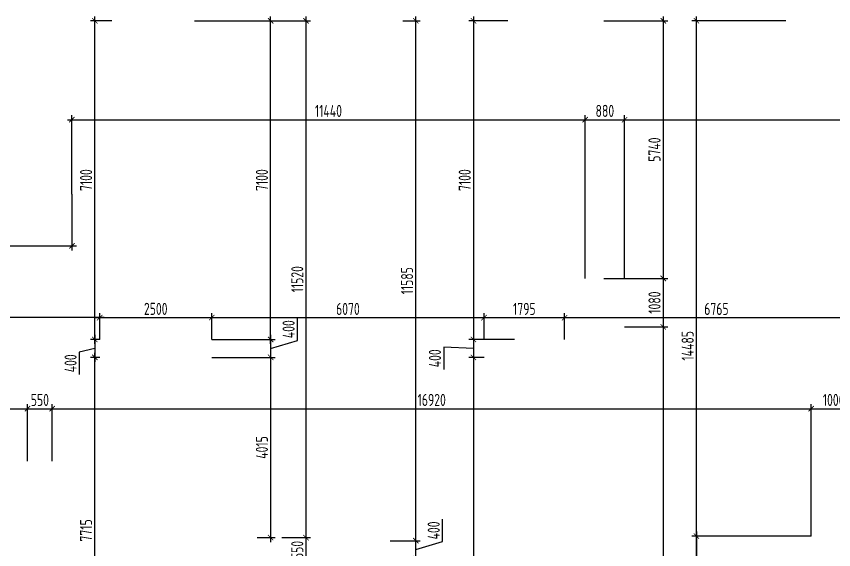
# Model space of a CAD drawing. Header units: millimetres. Extents: x -180271 to 535970, y 55206 to 89074.
# Drawn here: x 483482 to 501699, y 74565 to 86451 of the extents above; entities that cross this region are included whole.
import ezdxf

# ---------------------------------------------------------------- set-up
doc = ezdxf.new("R2010")
doc.units = ezdxf.units.MM
doc.layers.add('РАЗМЕРЫ КРОВЛИ ОВ', color=204, linetype='Continuous')
doc.styles.add('ISOCPEUR', font='isocpeur.ttf', dxfattribs={"width": 0.7})
doc.dimstyles.new('R_100', dxfattribs={"dimtxt": 270, "dimasz": 120, "dimexe": 100, "dimexo": 0, "dimgap": 60, "dimtad": 1, "dimdec": 0, "dimrnd": 5, "dimzin": 0, "dimdsep": 46, "dimtxsty": 'ISOCPEUR', "dimblk": 'ARCHTICK', "dimcen": 0, "dimdle": 100, "dimclrd": 256, "dimclre": 256, "dimclrt": 256, "dimadec": 0, "dimazin": 0, "dimtfac": 2, "dimtdec": 0, "dimtofl": 0, "dimtmove": 1, "dimatfit": 3, "dimfxl": 1, "dimtvp": 3, "dimtolj": 1, "dimtzin": 0, "dimarcsym": 0})

# ---------------------------------------------------------------- blocks, each defined once
blk = doc.blocks.new('_ArchTick')
at = {"color": 0, "linetype": 'ByBlock', "const_width": 0.15}
blk.add_lwpolyline([(-0.5, -0.5), (0.5, 0.5)], dxfattribs=at)
blk = doc.blocks.new('*D13781')
at = {"layer": 'Defpoints', "color": 0, "transparency": 16777216}
for p in [(483731, 77707), (480564, 77336), (483731, 76535)]:
    blk.add_point(p, dxfattribs=at)
at = {"layer": 'РАЗМЕРЫ КРОВЛИ ОВ', "lineweight": -2, "transparency": 16777216}
for p, q in [((480564, 77336), (480564, 77807)), ((483731, 76535), (483731, 77807)), ((480464, 77707), (483831, 77707))]:
    blk.add_line(p, q, dxfattribs=at)
at = {"layer": 'РАЗМЕРЫ КРОВЛИ ОВ', "lineweight": -2, "transparency": 16777216, "xscale": 120, "yscale": 120, "zscale": 120, "rotation": 180}
blk.add_blockref('_ArchTick', (480564, 77707), dxfattribs=at)
at = {"layer": 'РАЗМЕРЫ КРОВЛИ ОВ', "lineweight": -2, "transparency": 16777216, "xscale": 120, "yscale": 120, "zscale": 120}
blk.add_blockref('_ArchTick', (483731, 77707), dxfattribs=at)
at = {"layer": 'РАЗМЕРЫ КРОВЛИ ОВ', "transparency": 16777216, "insert": (482148, 77902), "char_height": 270, "attachment_point": 5, "style": 'ISOCPEUR'}
blk.add_mtext('\\A1;3165', dxfattribs=at)
blk = doc.blocks.new('*D13782')
at = {"layer": 'Defpoints', "color": 0, "transparency": 16777216}
for p in [(484281, 77707), (483731, 76535), (484281, 76535)]:
    blk.add_point(p, dxfattribs=at)
at = {"layer": 'РАЗМЕРЫ КРОВЛИ ОВ', "lineweight": -2, "transparency": 16777216}
for p, q in [((483731, 76535), (483731, 77807)), ((484281, 76535), (484281, 77807)), ((483631, 77707), (484381, 77707))]:
    blk.add_line(p, q, dxfattribs=at)
at = {"layer": 'РАЗМЕРЫ КРОВЛИ ОВ', "lineweight": -2, "transparency": 16777216, "xscale": 120, "yscale": 120, "zscale": 120, "rotation": 180}
blk.add_blockref('_ArchTick', (483731, 77707), dxfattribs=at)
at = {"layer": 'РАЗМЕРЫ КРОВЛИ ОВ', "lineweight": -2, "transparency": 16777216, "xscale": 120, "yscale": 120, "zscale": 120}
blk.add_blockref('_ArchTick', (484281, 77707), dxfattribs=at)
at = {"layer": 'РАЗМЕРЫ КРОВЛИ ОВ', "transparency": 16777216, "insert": (484006, 77902), "char_height": 270, "attachment_point": 5, "style": 'ISOCPEUR'}
blk.add_mtext('\\A1;550', dxfattribs=at)
blk = doc.blocks.new('*D13783')
at = {"layer": 'Defpoints', "color": 0, "transparency": 16777216}
for p in [(501199, 77707), (484281, 76535), (501199, 74866)]:
    blk.add_point(p, dxfattribs=at)
at = {"layer": 'РАЗМЕРЫ КРОВЛИ ОВ', "lineweight": -2, "transparency": 16777216}
for p, q in [((484281, 76535), (484281, 77807)), ((501199, 74866), (501199, 77807)), ((484181, 77707), (501299, 77707))]:
    blk.add_line(p, q, dxfattribs=at)
at = {"layer": 'РАЗМЕРЫ КРОВЛИ ОВ', "lineweight": -2, "transparency": 16777216, "xscale": 120, "yscale": 120, "zscale": 120, "rotation": 180}
blk.add_blockref('_ArchTick', (484281, 77707), dxfattribs=at)
at = {"layer": 'РАЗМЕРЫ КРОВЛИ ОВ', "lineweight": -2, "transparency": 16777216, "xscale": 120, "yscale": 120, "zscale": 120}
blk.add_blockref('_ArchTick', (501199, 77707), dxfattribs=at)
at = {"layer": 'РАЗМЕРЫ КРОВЛИ ОВ', "transparency": 16777216, "insert": (492740, 77902), "char_height": 270, "attachment_point": 5, "style": 'ISOCPEUR'}
blk.add_mtext('\\A1;16920', dxfattribs=at)
blk = doc.blocks.new('*D13784')
at = {"layer": 'Defpoints', "color": 0, "transparency": 16777216}
for p in [(502199, 77707), (501199, 74866), (502199, 74866)]:
    blk.add_point(p, dxfattribs=at)
at = {"layer": 'РАЗМЕРЫ КРОВЛИ ОВ', "lineweight": -2, "transparency": 16777216}
for p, q in [((501199, 74866), (501199, 77807)), ((502199, 74866), (502199, 77807)), ((501099, 77707), (502299, 77707))]:
    blk.add_line(p, q, dxfattribs=at)
at = {"layer": 'РАЗМЕРЫ КРОВЛИ ОВ', "lineweight": -2, "transparency": 16777216, "xscale": 120, "yscale": 120, "zscale": 120, "rotation": 180}
blk.add_blockref('_ArchTick', (501199, 77707), dxfattribs=at)
at = {"layer": 'РАЗМЕРЫ КРОВЛИ ОВ', "lineweight": -2, "transparency": 16777216, "xscale": 120, "yscale": 120, "zscale": 120}
blk.add_blockref('_ArchTick', (502199, 77707), dxfattribs=at)
at = {"layer": 'РАЗМЕРЫ КРОВЛИ ОВ', "transparency": 16777216, "insert": (501699, 77902), "char_height": 270, "attachment_point": 5, "style": 'ISOCPEUR'}
blk.add_mtext('\\A1;1000', dxfattribs=at)
blk = doc.blocks.new('*D13791')
at = {"layer": 'Defpoints', "color": 0, "transparency": 16777216}
for p in [(501199, 74866), (498640, 71866), (501199, 71866)]:
    blk.add_point(p, dxfattribs=at)
at = {"layer": 'РАЗМЕРЫ КРОВЛИ ОВ', "lineweight": -2, "transparency": 16777216}
for p, q in [((498640, 74966), (498640, 71766)), ((501199, 74866), (498540, 74866)), ((501199, 71866), (498540, 71866))]:
    blk.add_line(p, q, dxfattribs=at)
at = {"layer": 'РАЗМЕРЫ КРОВЛИ ОВ', "lineweight": -2, "transparency": 16777216, "xscale": 120, "yscale": 120, "zscale": 120}
for p, rotation in [((498640, 74866), 90), ((498640, 71866), 270)]:
    blk.add_blockref('_ArchTick', p, dxfattribs=dict(at, rotation=rotation))
at = {"layer": 'РАЗМЕРЫ КРОВЛИ ОВ', "transparency": 16777216, "insert": (498445, 73366), "char_height": 270, "attachment_point": 5, "rotation": 90, "style": 'ISOCPEUR'}
blk.add_mtext('\\A1;3000', dxfattribs=at)
blk = doc.blocks.new('*D13792')
at = {"layer": 'Defpoints', "color": 0, "transparency": 16777216}
for p in [(498640, 86351), (500636, 86351), (501199, 71866)]:
    blk.add_point(p, dxfattribs=at)
at = {"layer": 'РАЗМЕРЫ КРОВЛИ ОВ', "lineweight": -2, "transparency": 16777216}
for p, q in [((498640, 71766), (498640, 86451)), ((500636, 86351), (498540, 86351)), ((501199, 71866), (498540, 71866))]:
    blk.add_line(p, q, dxfattribs=at)
at = {"layer": 'РАЗМЕРЫ КРОВЛИ ОВ', "lineweight": -2, "transparency": 16777216, "xscale": 120, "yscale": 120, "zscale": 120}
for p, rotation in [((498640, 86351), 90), ((498640, 71866), 270)]:
    blk.add_blockref('_ArchTick', p, dxfattribs=dict(at, rotation=rotation))
at = {"layer": 'РАЗМЕРЫ КРОВЛИ ОВ', "transparency": 16777216, "insert": (498445, 79108), "char_height": 270, "attachment_point": 5, "rotation": 90, "style": 'ISOCPEUR'}
blk.add_mtext('\\A1;14485', dxfattribs=at)
blk = doc.blocks.new('*D13794')
at = {"layer": 'Defpoints', "color": 0, "transparency": 16777216}
for p in [(496580, 86351), (496580, 80611), (497901, 80611)]:
    blk.add_point(p, dxfattribs=at)
at = {"layer": 'РАЗМЕРЫ КРОВЛИ ОВ', "lineweight": -2, "transparency": 16777216}
for p, q in [((497901, 86451), (497901, 80511)), ((496580, 86351), (498001, 86351)), ((496580, 80611), (498001, 80611))]:
    blk.add_line(p, q, dxfattribs=at)
at = {"layer": 'РАЗМЕРЫ КРОВЛИ ОВ', "lineweight": -2, "transparency": 16777216, "xscale": 120, "yscale": 120, "zscale": 120}
for p, rotation in [((497901, 86351), 90), ((497901, 80611), 270)]:
    blk.add_blockref('_ArchTick', p, dxfattribs=dict(at, rotation=rotation))
at = {"layer": 'РАЗМЕРЫ КРОВЛИ ОВ', "transparency": 16777216, "insert": (497706, 83481), "char_height": 270, "attachment_point": 5, "rotation": 90, "style": 'ISOCPEUR'}
blk.add_mtext('\\A1;5740', dxfattribs=at)
blk = doc.blocks.new('*D13795')
at = {"layer": 'Defpoints', "color": 0, "transparency": 16777216}
for p in [(496580, 80611), (497039, 79531), (497901, 79531)]:
    blk.add_point(p, dxfattribs=at)
at = {"layer": 'РАЗМЕРЫ КРОВЛИ ОВ', "lineweight": -2, "transparency": 16777216}
for p, q in [((497901, 80711), (497901, 79431)), ((496580, 80611), (498001, 80611)), ((497039, 79531), (498001, 79531))]:
    blk.add_line(p, q, dxfattribs=at)
at = {"layer": 'РАЗМЕРЫ КРОВЛИ ОВ', "lineweight": -2, "transparency": 16777216, "xscale": 120, "yscale": 120, "zscale": 120}
for p, rotation in [((497901, 80611), 90), ((497901, 79531), 270)]:
    blk.add_blockref('_ArchTick', p, dxfattribs=dict(at, rotation=rotation))
at = {"layer": 'РАЗМЕРЫ КРОВЛИ ОВ', "transparency": 16777216, "insert": (497706, 80071), "char_height": 270, "attachment_point": 5, "rotation": 90, "style": 'ISOCPEUR'}
blk.add_mtext('\\A1;1080', dxfattribs=at)
blk = doc.blocks.new('*D13796')
at = {"layer": 'Defpoints', "color": 0, "transparency": 16777216}
for p in [(497039, 79531), (496554, 66846), (497901, 66846)]:
    blk.add_point(p, dxfattribs=at)
at = {"layer": 'РАЗМЕРЫ КРОВЛИ ОВ', "lineweight": -2, "transparency": 16777216}
for p, q in [((497901, 79631), (497901, 66746)), ((497039, 79531), (498001, 79531)), ((496554, 66846), (498001, 66846))]:
    blk.add_line(p, q, dxfattribs=at)
at = {"layer": 'РАЗМЕРЫ КРОВЛИ ОВ', "lineweight": -2, "transparency": 16777216, "xscale": 120, "yscale": 120, "zscale": 120}
for p, rotation in [((497901, 79531), 90), ((497901, 66846), 270)]:
    blk.add_blockref('_ArchTick', p, dxfattribs=dict(at, rotation=rotation))
at = {"layer": 'РАЗМЕРЫ КРОВЛИ ОВ', "transparency": 16777216, "insert": (497706, 73188), "char_height": 270, "attachment_point": 5, "rotation": 90, "style": 'ISOCPEUR'}
blk.add_mtext('\\A1;12685', dxfattribs=at)
blk = doc.blocks.new('*D13797')
at = {"layer": 'Defpoints', "color": 0, "transparency": 16777216}
for p in [(496159, 84148), (484719, 82486), (496159, 80611)]:
    blk.add_point(p, dxfattribs=at)
at = {"layer": 'РАЗМЕРЫ КРОВЛИ ОВ', "lineweight": -2, "transparency": 16777216}
for p, q in [((484719, 82486), (484719, 84248)), ((496159, 80611), (496159, 84248)), ((484619, 84148), (496259, 84148))]:
    blk.add_line(p, q, dxfattribs=at)
at = {"layer": 'РАЗМЕРЫ КРОВЛИ ОВ', "lineweight": -2, "transparency": 16777216, "xscale": 120, "yscale": 120, "zscale": 120, "rotation": 180}
blk.add_blockref('_ArchTick', (484719, 84148), dxfattribs=at)
at = {"layer": 'РАЗМЕРЫ КРОВЛИ ОВ', "lineweight": -2, "transparency": 16777216, "xscale": 120, "yscale": 120, "zscale": 120}
blk.add_blockref('_ArchTick', (496159, 84148), dxfattribs=at)
at = {"layer": 'РАЗМЕРЫ КРОВЛИ ОВ', "transparency": 16777216, "insert": (490439, 84343), "char_height": 270, "attachment_point": 5, "style": 'ISOCPEUR'}
blk.add_mtext('\\A1;11440', dxfattribs=at)
blk = doc.blocks.new('*D13798')
at = {"layer": 'Defpoints', "color": 0, "transparency": 16777216}
for p in [(497039, 84148), (496159, 80611), (497039, 80611)]:
    blk.add_point(p, dxfattribs=at)
at = {"layer": 'РАЗМЕРЫ КРОВЛИ ОВ', "lineweight": -2, "transparency": 16777216}
for p, q in [((496159, 80611), (496159, 84248)), ((497039, 80611), (497039, 84248)), ((496059, 84148), (497139, 84148))]:
    blk.add_line(p, q, dxfattribs=at)
at = {"layer": 'РАЗМЕРЫ КРОВЛИ ОВ', "lineweight": -2, "transparency": 16777216, "xscale": 120, "yscale": 120, "zscale": 120, "rotation": 180}
blk.add_blockref('_ArchTick', (496159, 84148), dxfattribs=at)
at = {"layer": 'РАЗМЕРЫ КРОВЛИ ОВ', "lineweight": -2, "transparency": 16777216, "xscale": 120, "yscale": 120, "zscale": 120}
blk.add_blockref('_ArchTick', (497039, 84148), dxfattribs=at)
at = {"layer": 'РАЗМЕРЫ КРОВЛИ ОВ', "transparency": 16777216, "insert": (496599, 84343), "char_height": 270, "attachment_point": 5, "style": 'ISOCPEUR'}
blk.add_mtext('\\A1;880', dxfattribs=at)
blk = doc.blocks.new('*D13799')
at = {"layer": 'Defpoints', "color": 0, "transparency": 16777216}
for p in [(510449, 84148), (510449, 82081), (497039, 80611)]:
    blk.add_point(p, dxfattribs=at)
at = {"layer": 'РАЗМЕРЫ КРОВЛИ ОВ', "lineweight": -2, "transparency": 16777216}
for p, q in [((497039, 80611), (497039, 84248)), ((510449, 82081), (510449, 84248)), ((496939, 84148), (510549, 84148))]:
    blk.add_line(p, q, dxfattribs=at)
at = {"layer": 'РАЗМЕРЫ КРОВЛИ ОВ', "lineweight": -2, "transparency": 16777216, "xscale": 120, "yscale": 120, "zscale": 120, "rotation": 180}
blk.add_blockref('_ArchTick', (497039, 84148), dxfattribs=at)
at = {"layer": 'РАЗМЕРЫ КРОВЛИ ОВ', "lineweight": -2, "transparency": 16777216, "xscale": 120, "yscale": 120, "zscale": 120}
blk.add_blockref('_ArchTick', (510449, 84148), dxfattribs=at)
at = {"layer": 'РАЗМЕРЫ КРОВЛИ ОВ', "transparency": 16777216, "insert": (503744, 84343), "char_height": 270, "attachment_point": 5, "style": 'ISOCPEUR'}
blk.add_mtext('\\A1;13410', dxfattribs=at)
blk = doc.blocks.new('*D13829')
at = {"layer": 'Defpoints', "color": 0, "transparency": 16777216}
for p in [(474004, 79736), (485339, 79250), (474004, 79204)]:
    blk.add_point(p, dxfattribs=at)
at = {"layer": 'РАЗМЕРЫ КРОВЛИ ОВ', "lineweight": -2, "transparency": 16777216}
for p, q in [((474004, 79204), (474004, 79836)), ((485339, 79250), (485339, 79836)), ((485439, 79736), (473904, 79736))]:
    blk.add_line(p, q, dxfattribs=at)
at = {"layer": 'РАЗМЕРЫ КРОВЛИ ОВ', "lineweight": -2, "transparency": 16777216, "xscale": 120, "yscale": 120, "zscale": 120, "rotation": 180}
blk.add_blockref('_ArchTick', (474004, 79736), dxfattribs=at)
at = {"layer": 'РАЗМЕРЫ КРОВЛИ ОВ', "lineweight": -2, "transparency": 16777216, "xscale": 120, "yscale": 120, "zscale": 120}
blk.add_blockref('_ArchTick', (485339, 79736), dxfattribs=at)
at = {"layer": 'РАЗМЕРЫ КРОВЛИ ОВ', "transparency": 16777216, "insert": (479672, 79931), "char_height": 270, "attachment_point": 5, "style": 'ISOCPEUR'}
blk.add_mtext('\\A1;11335', dxfattribs=at)
blk = doc.blocks.new('*D13865')
at = {"layer": 'Defpoints', "color": 0, "transparency": 16777216}
for p in [(489401, 74833), (489938, 74833), (489401, 74283)]:
    blk.add_point(p, dxfattribs=at)
at = {"layer": 'РАЗМЕРЫ КРОВЛИ ОВ', "lineweight": -2, "transparency": 16777216}
for p, q in [((489938, 74183), (489938, 74933)), ((489401, 74833), (490038, 74833)), ((489401, 74283), (490038, 74283))]:
    blk.add_line(p, q, dxfattribs=at)
at = {"layer": 'РАЗМЕРЫ КРОВЛИ ОВ', "lineweight": -2, "transparency": 16777216, "xscale": 120, "yscale": 120, "zscale": 120}
for p, rotation in [((489938, 74833), 90), ((489938, 74283), 270)]:
    blk.add_blockref('_ArchTick', p, dxfattribs=dict(at, rotation=rotation))
at = {"layer": 'РАЗМЕРЫ КРОВЛИ ОВ', "transparency": 16777216, "insert": (489743, 74558), "char_height": 270, "attachment_point": 5, "rotation": 90, "style": 'ISOCPEUR'}
blk.add_mtext('\\A1;550', dxfattribs=at)
blk = doc.blocks.new('*D13866')
at = {"layer": 'Defpoints', "color": 0, "transparency": 16777216}
for p in [(489086, 86351), (489938, 86351), (489401, 74833)]:
    blk.add_point(p, dxfattribs=at)
at = {"layer": 'РАЗМЕРЫ КРОВЛИ ОВ', "lineweight": -2, "transparency": 16777216}
for p, q in [((489938, 74733), (489938, 86451)), ((489086, 86351), (490038, 86351)), ((489401, 74833), (490038, 74833))]:
    blk.add_line(p, q, dxfattribs=at)
at = {"layer": 'РАЗМЕРЫ КРОВЛИ ОВ', "lineweight": -2, "transparency": 16777216, "xscale": 120, "yscale": 120, "zscale": 120}
for p, rotation in [((489938, 86351), 90), ((489938, 74833), 270)]:
    blk.add_blockref('_ArchTick', p, dxfattribs=dict(at, rotation=rotation))
at = {"layer": 'РАЗМЕРЫ КРОВЛИ ОВ', "transparency": 16777216, "insert": (489743, 80592), "char_height": 270, "attachment_point": 5, "rotation": 90, "style": 'ISOCPEUR'}
blk.add_mtext('\\A1;11520', dxfattribs=at)
blk = doc.blocks.new('*D13869')
at = {"layer": 'Defpoints', "color": 0, "transparency": 16777216}
for p in [(487453, 86351), (489150, 86351), (487837, 79250)]:
    blk.add_point(p, dxfattribs=at)
at = {"layer": 'РАЗМЕРЫ КРОВЛИ ОВ', "lineweight": -2, "transparency": 16777216}
for p, q in [((489150, 79150), (489150, 86451)), ((487453, 86351), (489250, 86351)), ((487837, 79250), (489250, 79250))]:
    blk.add_line(p, q, dxfattribs=at)
at = {"layer": 'РАЗМЕРЫ КРОВЛИ ОВ', "lineweight": -2, "transparency": 16777216, "xscale": 120, "yscale": 120, "zscale": 120}
for p, rotation in [((489150, 86351), 90), ((489150, 79250), 270)]:
    blk.add_blockref('_ArchTick', p, dxfattribs=dict(at, rotation=rotation))
at = {"layer": 'РАЗМЕРЫ КРОВЛИ ОВ', "transparency": 16777216, "insert": (488955, 82801), "char_height": 270, "attachment_point": 5, "rotation": 90, "style": 'ISOCPEUR'}
blk.add_mtext('\\A1;7100', dxfattribs=at)
blk = doc.blocks.new('*D13872')
at = {"layer": 'Defpoints', "color": 0, "transparency": 16777216}
for p in [(485231, 78850), (485339, 78850), (485768, 71137)]:
    blk.add_point(p, dxfattribs=at)
at = {"layer": 'РАЗМЕРЫ КРОВЛИ ОВ', "lineweight": -2, "transparency": 16777216}
for p, q in [((485231, 71037), (485231, 78950)), ((485339, 78850), (485131, 78850)), ((485768, 71137), (485131, 71137))]:
    blk.add_line(p, q, dxfattribs=at)
at = {"layer": 'РАЗМЕРЫ КРОВЛИ ОВ', "lineweight": -2, "transparency": 16777216, "xscale": 120, "yscale": 120, "zscale": 120}
for p, rotation in [((485231, 78850), 90), ((485231, 71137), 270)]:
    blk.add_blockref('_ArchTick', p, dxfattribs=dict(at, rotation=rotation))
at = {"layer": 'РАЗМЕРЫ КРОВЛИ ОВ', "transparency": 16777216, "insert": (485036, 74994), "char_height": 270, "attachment_point": 5, "rotation": 90, "style": 'ISOCPEUR'}
blk.add_mtext('\\A1;7715', dxfattribs=at)
blk = doc.blocks.new('*D13873')
at = {"layer": 'Defpoints', "color": 0, "transparency": 16777216}
for p in [(485231, 86351), (485613, 86351), (485339, 79250)]:
    blk.add_point(p, dxfattribs=at)
at = {"layer": 'РАЗМЕРЫ КРОВЛИ ОВ', "lineweight": -2, "transparency": 16777216}
for p, q in [((485231, 79150), (485231, 86451)), ((485613, 86351), (485131, 86351)), ((485339, 79250), (485131, 79250))]:
    blk.add_line(p, q, dxfattribs=at)
at = {"layer": 'РАЗМЕРЫ КРОВЛИ ОВ', "lineweight": -2, "transparency": 16777216, "xscale": 120, "yscale": 120, "zscale": 120}
for p, rotation in [((485231, 86351), 90), ((485231, 79250), 270)]:
    blk.add_blockref('_ArchTick', p, dxfattribs=dict(at, rotation=rotation))
at = {"layer": 'РАЗМЕРЫ КРОВЛИ ОВ', "transparency": 16777216, "insert": (485036, 82801), "char_height": 270, "attachment_point": 5, "rotation": 90, "style": 'ISOCPEUR'}
blk.add_mtext('\\A1;7100', dxfattribs=at)
blk = doc.blocks.new('*D13915')
at = {"layer": 'Defpoints', "color": 0, "transparency": 16777216}
for p in [(484721, 82486), (478256, 82033), (484721, 81335)]:
    blk.add_point(p, dxfattribs=at)
at = {"layer": 'РАЗМЕРЫ КРОВЛИ ОВ', "lineweight": -2, "transparency": 16777216}
for p, q in [((484721, 82486), (484721, 81235)), ((478256, 82033), (478256, 81235)), ((478156, 81335), (484821, 81335))]:
    blk.add_line(p, q, dxfattribs=at)
at = {"layer": 'РАЗМЕРЫ КРОВЛИ ОВ', "lineweight": -2, "transparency": 16777216, "xscale": 120, "yscale": 120, "zscale": 120, "rotation": 180}
blk.add_blockref('_ArchTick', (478256, 81335), dxfattribs=at)
at = {"layer": 'РАЗМЕРЫ КРОВЛИ ОВ', "lineweight": -2, "transparency": 16777216, "xscale": 120, "yscale": 120, "zscale": 120}
blk.add_blockref('_ArchTick', (484721, 81335), dxfattribs=at)
at = {"layer": 'РАЗМЕРЫ КРОВЛИ ОВ', "transparency": 16777216, "insert": (481488, 81530), "char_height": 270, "attachment_point": 5, "style": 'ISOCPEUR'}
blk.add_mtext('\\A1;6465', dxfattribs=at)
blk = doc.blocks.new('*D21777')
at = {"layer": 'Defpoints', "color": 0, "transparency": 16777216}
for p in [(485339, 79250), (485231, 78850), (485339, 78850)]:
    blk.add_point(p, dxfattribs=at)
at = {"layer": 'РАЗМЕРЫ КРОВЛИ ОВ', "lineweight": -2, "transparency": 16777216}
for p, q in [((485339, 79250), (485131, 79250)), ((485231, 79350), (485231, 78750)), ((485231, 79050), (484885, 78967)), ((484885, 78967), (484885, 78469)), ((485339, 78850), (485131, 78850))]:
    blk.add_line(p, q, dxfattribs=at)
at = {"layer": 'РАЗМЕРЫ КРОВЛИ ОВ', "lineweight": -2, "transparency": 16777216, "xscale": 120, "yscale": 120, "zscale": 120}
for p, rotation in [((485231, 79250), 90), ((485231, 78850), 270)]:
    blk.add_blockref('_ArchTick', p, dxfattribs=dict(at, rotation=rotation))
at = {"layer": 'РАЗМЕРЫ КРОВЛИ ОВ', "transparency": 16777216, "insert": (484690, 78718), "char_height": 270, "attachment_point": 5, "rotation": 90, "style": 'ISOCPEUR'}
blk.add_mtext('\\A1;400', dxfattribs=at)
blk = doc.blocks.new('*D21778')
at = {"layer": 'Defpoints', "color": 0, "transparency": 16777216}
for p in [(487837, 79736), (485339, 79250), (487837, 79250)]:
    blk.add_point(p, dxfattribs=at)
at = {"layer": 'РАЗМЕРЫ КРОВЛИ ОВ', "lineweight": -2, "transparency": 16777216}
for p, q in [((485339, 79250), (485339, 79836)), ((487837, 79250), (487837, 79836)), ((485239, 79736), (487937, 79736))]:
    blk.add_line(p, q, dxfattribs=at)
at = {"layer": 'РАЗМЕРЫ КРОВЛИ ОВ', "lineweight": -2, "transparency": 16777216, "xscale": 120, "yscale": 120, "zscale": 120, "rotation": 180}
blk.add_blockref('_ArchTick', (485339, 79736), dxfattribs=at)
at = {"layer": 'РАЗМЕРЫ КРОВЛИ ОВ', "lineweight": -2, "transparency": 16777216, "xscale": 120, "yscale": 120, "zscale": 120}
blk.add_blockref('_ArchTick', (487837, 79736), dxfattribs=at)
at = {"layer": 'РАЗМЕРЫ КРОВЛИ ОВ', "transparency": 16777216, "insert": (486588, 79931), "char_height": 270, "attachment_point": 5, "style": 'ISOCPEUR'}
blk.add_mtext('\\A1;2500', dxfattribs=at)
blk = doc.blocks.new('*D21779')
at = {"layer": 'Defpoints', "color": 0, "transparency": 16777216}
for p in [(487837, 79250), (487837, 78850), (489150, 78850)]:
    blk.add_point(p, dxfattribs=at)
at = {"layer": 'РАЗМЕРЫ КРОВЛИ ОВ', "lineweight": -2, "transparency": 16777216}
for p, q in [((489745, 79229), (489745, 79727)), ((487837, 79250), (489250, 79250)), ((489150, 79350), (489150, 78750)), ((489150, 79050), (489745, 79229)), ((487837, 78850), (489250, 78850))]:
    blk.add_line(p, q, dxfattribs=at)
at = {"layer": 'РАЗМЕРЫ КРОВЛИ ОВ', "lineweight": -2, "transparency": 16777216, "xscale": 120, "yscale": 120, "zscale": 120}
for p, rotation in [((489150, 79250), 90), ((489150, 78850), 270)]:
    blk.add_blockref('_ArchTick', p, dxfattribs=dict(at, rotation=rotation))
at = {"layer": 'РАЗМЕРЫ КРОВЛИ ОВ', "transparency": 16777216, "insert": (489550, 79478), "char_height": 270, "attachment_point": 5, "rotation": 90, "style": 'ISOCPEUR'}
blk.add_mtext('\\A1;400', dxfattribs=at)
blk = doc.blocks.new('*D21780')
at = {"layer": 'Defpoints', "color": 0, "transparency": 16777216}
for p in [(487837, 78850), (488851, 74833), (489150, 74833)]:
    blk.add_point(p, dxfattribs=at)
at = {"layer": 'РАЗМЕРЫ КРОВЛИ ОВ', "lineweight": -2, "transparency": 16777216}
for p, q in [((489150, 78950), (489150, 74733)), ((487837, 78850), (489250, 78850)), ((488851, 74833), (489250, 74833))]:
    blk.add_line(p, q, dxfattribs=at)
at = {"layer": 'РАЗМЕРЫ КРОВЛИ ОВ', "lineweight": -2, "transparency": 16777216, "xscale": 120, "yscale": 120, "zscale": 120}
for p, rotation in [((489150, 78850), 90), ((489150, 74833), 270)]:
    blk.add_blockref('_ArchTick', p, dxfattribs=dict(at, rotation=rotation))
at = {"layer": 'РАЗМЕРЫ КРОВЛИ ОВ', "transparency": 16777216, "insert": (488955, 76842), "char_height": 270, "attachment_point": 5, "rotation": 90, "style": 'ISOCPEUR'}
blk.add_mtext('\\A1;4015', dxfattribs=at)
blk = doc.blocks.new('*D5958')
at = {"layer": 'Defpoints', "color": 0, "transparency": 16777216}
for p in [(495702, 79735), (495702, 79250), (502469, 79250)]:
    blk.add_point(p, dxfattribs=at)
at = {"layer": 'РАЗМЕРЫ КРОВЛИ ОВ', "lineweight": -2, "transparency": 16777216}
for p, q in [((495702, 79250), (495702, 79835)), ((502469, 79250), (502469, 79835)), ((502569, 79735), (495602, 79735))]:
    blk.add_line(p, q, dxfattribs=at)
at = {"layer": 'РАЗМЕРЫ КРОВЛИ ОВ', "lineweight": -2, "transparency": 16777216, "xscale": 120, "yscale": 120, "zscale": 120, "rotation": 180}
blk.add_blockref('_ArchTick', (495702, 79735), dxfattribs=at)
at = {"layer": 'РАЗМЕРЫ КРОВЛИ ОВ', "lineweight": -2, "transparency": 16777216, "xscale": 120, "yscale": 120, "zscale": 120}
blk.add_blockref('_ArchTick', (502469, 79735), dxfattribs=at)
at = {"layer": 'РАЗМЕРЫ КРОВЛИ ОВ', "transparency": 16777216, "insert": (499086, 79930), "char_height": 270, "attachment_point": 5, "style": 'ISOCPEUR'}
blk.add_mtext('\\A1;6765', dxfattribs=at)
blk = doc.blocks.new('*D5959')
at = {"layer": 'Defpoints', "color": 0, "transparency": 16777216}
for p in [(493906, 79735), (493906, 79250), (495702, 79250)]:
    blk.add_point(p, dxfattribs=at)
at = {"layer": 'РАЗМЕРЫ КРОВЛИ ОВ', "lineweight": -2, "transparency": 16777216}
for p, q in [((493906, 79250), (493906, 79835)), ((495702, 79250), (495702, 79835)), ((495802, 79735), (493806, 79735))]:
    blk.add_line(p, q, dxfattribs=at)
at = {"layer": 'РАЗМЕРЫ КРОВЛИ ОВ', "lineweight": -2, "transparency": 16777216, "xscale": 120, "yscale": 120, "zscale": 120, "rotation": 180}
blk.add_blockref('_ArchTick', (493906, 79735), dxfattribs=at)
at = {"layer": 'РАЗМЕРЫ КРОВЛИ ОВ', "lineweight": -2, "transparency": 16777216, "xscale": 120, "yscale": 120, "zscale": 120}
blk.add_blockref('_ArchTick', (495702, 79735), dxfattribs=at)
at = {"layer": 'РАЗМЕРЫ КРОВЛИ ОВ', "transparency": 16777216, "insert": (494804, 79930), "char_height": 270, "attachment_point": 5, "style": 'ISOCPEUR'}
blk.add_mtext('\\A1;1795', dxfattribs=at)
blk = doc.blocks.new('*D5960')
at = {"layer": 'Defpoints', "color": 0, "transparency": 16777216}
for p in [(487837, 79735), (487837, 79250), (493906, 79250)]:
    blk.add_point(p, dxfattribs=at)
at = {"layer": 'РАЗМЕРЫ КРОВЛИ ОВ', "lineweight": -2, "transparency": 16777216}
for p, q in [((487837, 79250), (487837, 79835)), ((493906, 79250), (493906, 79835)), ((494006, 79735), (487737, 79735))]:
    blk.add_line(p, q, dxfattribs=at)
at = {"layer": 'РАЗМЕРЫ КРОВЛИ ОВ', "lineweight": -2, "transparency": 16777216, "xscale": 120, "yscale": 120, "zscale": 120, "rotation": 180}
blk.add_blockref('_ArchTick', (487837, 79735), dxfattribs=at)
at = {"layer": 'РАЗМЕРЫ КРОВЛИ ОВ', "lineweight": -2, "transparency": 16777216, "xscale": 120, "yscale": 120, "zscale": 120}
blk.add_blockref('_ArchTick', (493906, 79735), dxfattribs=at)
at = {"layer": 'РАЗМЕРЫ КРОВЛИ ОВ', "transparency": 16777216, "insert": (490872, 79930), "char_height": 270, "attachment_point": 5, "style": 'ISOCPEUR'}
blk.add_mtext('\\A1;6070', dxfattribs=at)
blk = doc.blocks.new('*D5972')
at = {"layer": 'Defpoints', "color": 0, "transparency": 16777216}
for p in [(491817, 74765), (492385, 74765), (491817, 74365)]:
    blk.add_point(p, dxfattribs=at)
at = {"layer": 'РАЗМЕРЫ КРОВЛИ ОВ', "lineweight": -2, "transparency": 16777216}
for p, q in [((492980, 74744), (492980, 75242)), ((491817, 74765), (492485, 74765)), ((492385, 74265), (492385, 74865)), ((492385, 74565), (492980, 74744)), ((491817, 74365), (492485, 74365))]:
    blk.add_line(p, q, dxfattribs=at)
at = {"layer": 'РАЗМЕРЫ КРОВЛИ ОВ', "lineweight": -2, "transparency": 16777216, "xscale": 120, "yscale": 120, "zscale": 120}
for p, rotation in [((492385, 74765), 90), ((492385, 74365), 270)]:
    blk.add_blockref('_ArchTick', p, dxfattribs=dict(at, rotation=rotation))
at = {"layer": 'РАЗМЕРЫ КРОВЛИ ОВ', "transparency": 16777216, "insert": (492785, 74993), "char_height": 270, "attachment_point": 5, "rotation": 90, "style": 'ISOCPEUR'}
blk.add_mtext('\\A1;400', dxfattribs=at)
blk = doc.blocks.new('*D5973')
at = {"layer": 'Defpoints', "color": 0, "transparency": 16777216}
for p in [(492098, 86351), (492385, 86351), (491817, 74765)]:
    blk.add_point(p, dxfattribs=at)
at = {"layer": 'РАЗМЕРЫ КРОВЛИ ОВ', "lineweight": -2, "transparency": 16777216}
for p, q in [((492385, 74665), (492385, 86451)), ((492098, 86351), (492485, 86351)), ((491817, 74765), (492485, 74765))]:
    blk.add_line(p, q, dxfattribs=at)
at = {"layer": 'РАЗМЕРЫ КРОВЛИ ОВ', "lineweight": -2, "transparency": 16777216, "xscale": 120, "yscale": 120, "zscale": 120}
for p, rotation in [((492385, 86351), 90), ((492385, 74765), 270)]:
    blk.add_blockref('_ArchTick', p, dxfattribs=dict(at, rotation=rotation))
at = {"layer": 'РАЗМЕРЫ КРОВЛИ ОВ', "transparency": 16777216, "insert": (492190, 80558), "char_height": 270, "attachment_point": 5, "rotation": 90, "style": 'ISOCPEUR'}
blk.add_mtext('\\A1;11585', dxfattribs=at)
blk = doc.blocks.new('*D5974')
at = {"layer": 'Defpoints', "color": 0, "transparency": 16777216}
for p in [(494436, 86351), (493671, 79250), (494586, 79250)]:
    blk.add_point(p, dxfattribs=at)
at = {"layer": 'РАЗМЕРЫ КРОВЛИ ОВ', "lineweight": -2, "transparency": 16777216}
for p, q in [((493671, 86451), (493671, 79150)), ((494436, 86351), (493571, 86351)), ((494586, 79250), (493571, 79250))]:
    blk.add_line(p, q, dxfattribs=at)
at = {"layer": 'РАЗМЕРЫ КРОВЛИ ОВ', "lineweight": -2, "transparency": 16777216, "xscale": 120, "yscale": 120, "zscale": 120}
for p, rotation in [((493671, 86351), 90), ((493671, 79250), 270)]:
    blk.add_blockref('_ArchTick', p, dxfattribs=dict(at, rotation=rotation))
at = {"layer": 'РАЗМЕРЫ КРОВЛИ ОВ', "transparency": 16777216, "insert": (493476, 82801), "char_height": 270, "attachment_point": 5, "rotation": 90, "style": 'ISOCPEUR'}
blk.add_mtext('\\A1;7100', dxfattribs=at)
blk = doc.blocks.new('*D5975')
at = {"layer": 'Defpoints', "color": 0, "transparency": 16777216}
for p in [(494586, 79250), (493671, 78850), (493906, 78850)]:
    blk.add_point(p, dxfattribs=at)
at = {"layer": 'РАЗМЕРЫ КРОВЛИ ОВ', "lineweight": -2, "transparency": 16777216}
for p, q in [((494586, 79250), (493571, 79250)), ((493671, 79350), (493671, 78750)), ((493671, 79050), (493007, 79079)), ((493007, 79079), (493007, 78581)), ((493906, 78850), (493571, 78850))]:
    blk.add_line(p, q, dxfattribs=at)
at = {"layer": 'РАЗМЕРЫ КРОВЛИ ОВ', "lineweight": -2, "transparency": 16777216, "xscale": 120, "yscale": 120, "zscale": 120}
for p, rotation in [((493671, 79250), 90), ((493671, 78850), 270)]:
    blk.add_blockref('_ArchTick', p, dxfattribs=dict(at, rotation=rotation))
at = {"layer": 'РАЗМЕРЫ КРОВЛИ ОВ', "transparency": 16777216, "insert": (492812, 78830), "char_height": 270, "attachment_point": 5, "rotation": 90, "style": 'ISOCPEUR'}
blk.add_mtext('\\A1;400', dxfattribs=at)
blk = doc.blocks.new('*D5976')
at = {"layer": 'Defpoints', "color": 0, "transparency": 16777216}
for p in [(493906, 78850), (493671, 66846), (494357, 66846)]:
    blk.add_point(p, dxfattribs=at)
at = {"layer": 'РАЗМЕРЫ КРОВЛИ ОВ', "lineweight": -2, "transparency": 16777216}
for p, q in [((493671, 78950), (493671, 66746)), ((493906, 78850), (493571, 78850)), ((494357, 66846), (493571, 66846))]:
    blk.add_line(p, q, dxfattribs=at)
at = {"layer": 'РАЗМЕРЫ КРОВЛИ ОВ', "lineweight": -2, "transparency": 16777216, "xscale": 120, "yscale": 120, "zscale": 120}
for p, rotation in [((493671, 78850), 90), ((493671, 66846), 270)]:
    blk.add_blockref('_ArchTick', p, dxfattribs=dict(at, rotation=rotation))
at = {"layer": 'РАЗМЕРЫ КРОВЛИ ОВ', "transparency": 16777216, "insert": (493476, 72848), "char_height": 270, "attachment_point": 5, "rotation": 90, "style": 'ISOCPEUR'}
blk.add_mtext('\\A1;12005', dxfattribs=at)

msp = doc.modelspace()

# ---------------------------------------------------------------- dimensions: what is measured, and where the dimension line sits
at = {"layer": 'РАЗМЕРЫ КРОВЛИ ОВ'}
for base, p1, p2, picture, middle in [((485230.7, 86350.7), (485339.2, 79250.3), (485613.1, 86350.7), '*D13873', (485035.7, 82800.5)), ((489150.1, 86350.7), (487837.4, 79250.3), (487452.8, 86350.7), '*D13869', (488955.1, 82800.5)), ((489938, 86350.7), (489400.5, 74833), (489085.9, 86350.7), '*D13866', (489743, 80591.8)), ((492385.4, 86350.7), (491817.4, 74765.1), (492097.9, 86350.7), '*D5973', (492190.4, 80557.9)), ((493671.2, 79250.3), (494436.2, 86350.7), (494586, 79250.3), '*D5974', (493476.2, 82800.5)), ((497901.5, 80610.7), (496579.7, 86350.7), (496579.7, 80610.7), '*D13794', (497706.5, 83480.7)), ((498639.6, 86350.7), (501199.2, 71865.7), (500636, 86350.7), '*D13792', (498444.6, 79108.2)), ((497901.5, 79530.7), (496579.7, 80610.7), (497039.3, 79530.7), '*D13795', (497706.5, 80070.7)), ((489150.1, 78850.3), (487837.4, 79250.3), (487837.4, 78850.3), '*D21779', (489550.1, 79288.8)), ((497901.5, 66845.7), (497039.3, 79530.7), (496553.7, 66845.7), '*D13796', (497706.5, 73188.2)), ((485230.7, 78850.3), (485768.2, 71137.4), (485339.2, 78850.3), '*D13872', (485035.7, 74993.8)), ((489150.1, 74833), (487837.4, 78850.3), (488850.5, 74833), '*D21780', (488955.1, 76841.6)), ((493671.2, 66845.7), (493906, 78850.4), (494356.5, 66845.7), '*D5976', (493476.2, 72848)), ((492385.4, 74765.1), (491817.4, 74365), (491817.4, 74765.1), '*D5972', (492785.4, 74803.6)), ((489938, 74833), (489400.5, 74283), (489400.5, 74833), '*D13865', (489743, 74558)), ((498639.6, 71865.7), (501199.2, 74865.7), (501199.2, 71865.7), '*D13791', (498444.6, 73365.7))]:
    dim = msp.add_linear_dim(base=base, p1=p1, p2=p2, angle=90, dimstyle='R_100', override={"dimpost": '\\X'}, dxfattribs=at)
    dim.commit()
    dim.dimension.update_dxf_attribs({"geometry": picture, "text_midpoint": middle})
for base, p1, p2, picture, middle in [((496159.3, 84147.9), (484719.3, 82485.7), (496159.3, 80610.7), '*D13797', (490439.3, 84342.9)), ((497039.3, 84147.9), (496159.3, 80610.7), (497039.3, 80610.7), '*D13798', (496599.3, 84342.9)), ((510449.3, 84147.9), (497039.3, 80610.7), (510449.3, 82080.7), '*D13799', (503744.3, 84342.9)), ((484720.5, 81335.1), (478256.1, 82033.4), (484720.5, 82485.7), '*D13915', (481488.3, 81530.1)), ((474004.3, 79736.2), (485339.2, 79250.3), (474004.3, 79203.5), '*D13829', (479671.7, 79931.2)), ((487837.4, 79736.2), (485339.2, 79250.3), (487837.4, 79250.3), '*D21778', (486588.3, 79931.2)), ((487837.4, 79735), (493906, 79250.3), (487837.4, 79250.3), '*D5960', (490871.7, 79930)), ((493906, 79735), (495702.4, 79250.3), (493906, 79250.3), '*D5959', (494804.2, 79930)), ((495702.4, 79735), (502469.1, 79250.3), (495702.4, 79250.3), '*D5958', (499085.8, 79930)), ((483731.3, 77706.8), (480564.3, 77335.7), (483731.3, 76535), '*D13781', (482147.8, 77901.8)), ((484281.3, 77706.8), (483731.3, 76535), (484281.3, 76535), '*D13782', (484006.3, 77901.8)), ((501199.2, 77706.8), (484281.3, 76535), (501199.2, 74865.7), '*D13783', (492740.2, 77901.8)), ((502199.3, 77706.8), (501199.2, 74865.7), (502199.3, 74865.7), '*D13784', (501699.3, 77901.8))]:
    dim = msp.add_linear_dim(base=base, p1=p1, p2=p2, dimstyle='R_100', override={"dimpost": '\\X'}, dxfattribs=at)
    dim.commit()
    dim.dimension.update_dxf_attribs({"geometry": picture, "text_midpoint": middle})
for base, p1, p2, picture, middle in [((485230.7, 78850.3), (485339.2, 79250.3), (485339.2, 78850.3), '*D21777', (484884.7, 78907)), ((493671.2, 78850.4), (494586, 79250.3), (493906, 78850.4), '*D5975', (493006.9, 79019.5))]:
    dim = msp.add_linear_dim(base=base, p1=p1, p2=p2, angle=90, dimstyle='R_100', override={"dimpost": '\\X'}, dxfattribs=at)
    dim.commit()
    dim.dimension.update_dxf_attribs({"geometry": picture, "text_midpoint": middle, "dimtype": 160})

doc.saveas('drawing.dxf')
